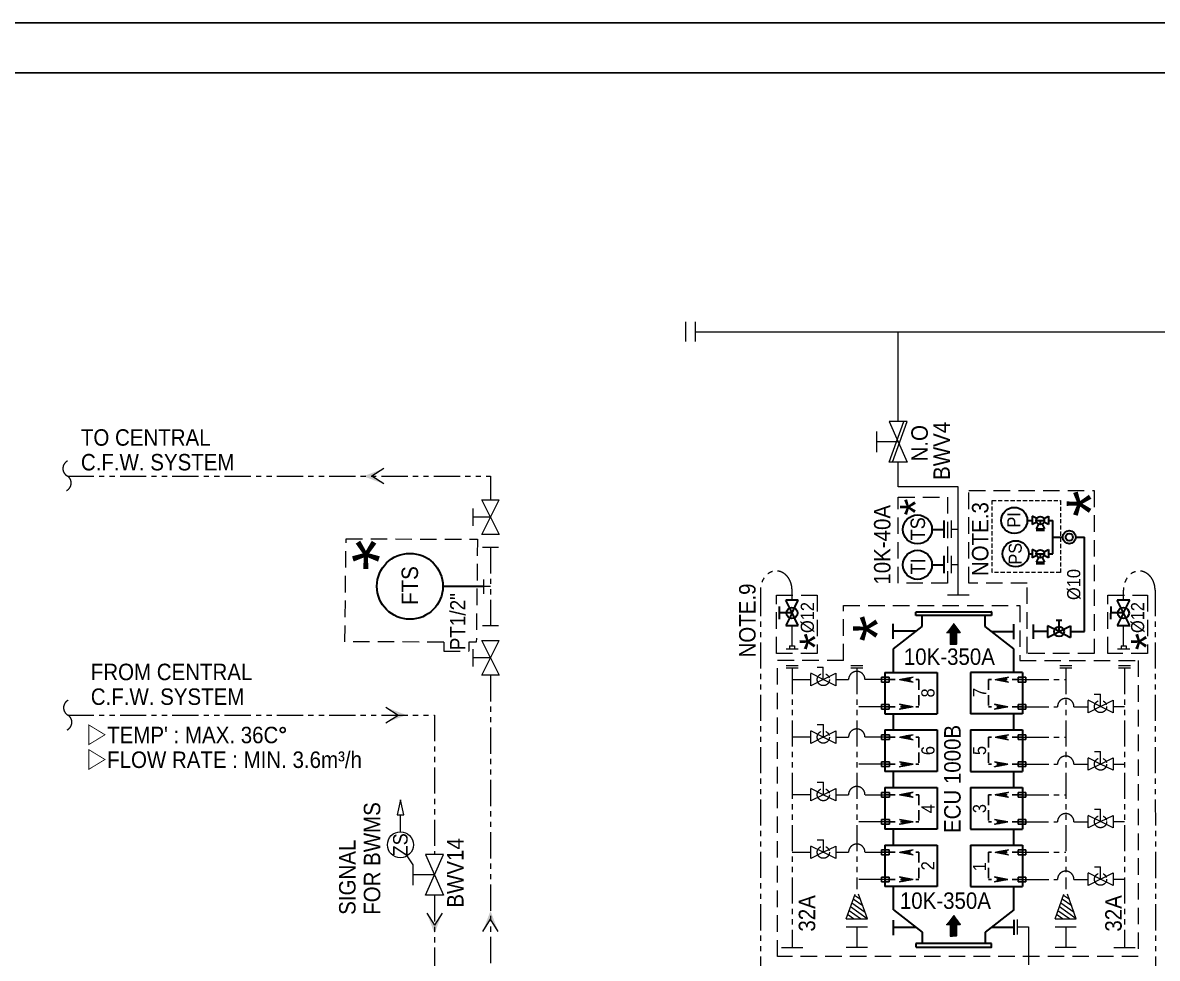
# Model space of a CAD drawing. Extents: x -553847 to 4496999, y 514150 to 878882.
# Drawn here: x 4382612 to 4399829, y 545389 to 559578 of the extents above; entities that cross this region are included whole.
import ezdxf

# ---------------------------------------------------------------- set-up
doc = ezdxf.new("R2010")
doc.units = 0
doc.header["$LTSCALE"] = 25
doc.header["$MEASUREMENT"] = 0
for name, pattern in [('DASHED', [0.75, 0.5, -0.25]), ('HIDDEN', [0.375, 0.25, -0.125]), ('PHANTOM', [63.5, 31.75, -6.35, 6.35, -6.35, 6.35, -6.35])]:
    doc.linetypes.add(name, pattern=pattern)
doc.layers.get('0').update_dxf_attribs({"linetype": 'CONTINUOUS', "lineweight": 9})
doc.layers.add('0.1 Defpoints', color=7, linetype='CONTINUOUS', plot=False)
doc.layers.add('0.2 Dwg sheet', color=7, linetype='CONTINUOUS')
doc.layers.add('0.3 Text', color=7, linetype='CONTINUOUS')
for name, color, linetype, lineweight in [('0.4 Maker scope box', 3, 'HIDDEN', 9), ('1.1 Y_Pipe', 7, 'CONTINUOUS', 13), ('1.5 M_Equip', 4, 'CONTINUOUS', 30), ('1.7 Signal', 6, 'ZIGZAG', 9), ('1.8 PRU Cooling', 253, 'PHANTOM', 9), ('1.9 Arrow', 1, 'CONTINUOUS', 9)]:
    doc.layers.add(name, color=color, linetype=linetype, lineweight=lineweight)
doc.styles.add('ARIAL', font='arial.ttf')
doc.styles.get("Standard").update_dxf_attribs({"font": '', "width": 0.95, "height": 250})
doc.styles.get('Standard').set_extended_font_data('Gulim')
doc.linetypes.add('ZIGZAG', pattern='A,0.0001,-0.2,[131,ltypeshp.shx,S=0.2,R=0,X=-0.2,Y=0],-0.4,[131,ltypeshp.shx,S=0.2,R=180,X=0.2,Y=0],-0.2', length=0.8001)

# ---------------------------------------------------------------- blocks, each defined once
blk = doc.blocks.new('양식 51-Q-02-08')
at = {"layer": '0.1 Defpoints'}
blk.add_lwpolyline([(-2677005, 1033560), (-2613196, 1033560), (-2613196, 988132), (-2677005, 988132)], close=True, dxfattribs=at)
at = {"layer": '0.2 Dwg sheet'}
blk.add_lwpolyline([(-2613953, 989196), (-2676245, 989196), (-2676245, 1032800), (-2613953, 1032800)], close=True, dxfattribs=at)

msp = doc.modelspace()

# ---------------------------------------------------------------- hatches: boundary and pattern name
at = {"layer": '1.9 Arrow'}
h = msp.add_hatch(color=256, dxfattribs=at)
h.paths.add_polyline_path([(4387781.5, 552700), (4387909.1, 552700), (4388092.4, 552582.6)])
h.paths.add_polyline_path([(4387781.5, 552700), (4388092.4, 552817.5), (4387909.1, 552700)])
at = {"layer": '1.9 Arrow', "ltscale": 30}
h = msp.add_hatch(dxfattribs=at)
h.set_pattern_fill('ANSI31', color=256, scale=0.72, angle=-90, style=0)
h.set_pattern_definition([(315, (4726377.08832, 285213.154835), (0.063639610307, 0.063639610307), [])])
h.paths.add_polyline_path([(4396631.3, 550323.4), (4396737.2, 550464.7), (4396843.2, 550323.4), (4396786.7, 550323.4), (4396786.7, 550150.1), (4396687.8, 550150.1), (4396687.8, 550323.4)])
at = {"layer": '1.9 Arrow'}
h = msp.add_hatch(dxfattribs=at)
h.set_pattern_fill('ANSI31', color=1, scale=2.669713, angle=450, style=0)
h.set_pattern_definition([(45, (3800982.5419, -2048850.86833), (0.235971521367, -0.235971521367), [])])
h.paths.add_polyline_path([(4395915.8, 549615.4), (4396122.7, 549653.3), (4396019.2, 549615.4)])
h.paths.add_polyline_path([(4395915.8, 549615.4), (4396019.2, 549615.4), (4396122.7, 549577.6)])
h = msp.add_hatch(dxfattribs=at)
h.set_pattern_fill('ANSI31', color=1, scale=2.669713, angle=270, style=0)
h.set_pattern_definition([(225, (4142861.40602, -1037088.72017), (-0.23597152137, 0.23597152137), [])])
h.paths.add_polyline_path([(4397366, 549615.4), (4397572.9, 549577.6), (4397469.5, 549615.4)])
h.paths.add_polyline_path([(4397366, 549615.4), (4397469.5, 549615.4), (4397572.9, 549653.3)])
h = msp.add_hatch(dxfattribs=at)
h.set_pattern_fill('ANSI31', color=1, scale=2.669713, angle=270, style=0)
h.set_pattern_definition([(225, (4142771.40602, -1043299.0807), (-0.23597152137, 0.23597152137), [])])
h.paths.add_polyline_path([(4396122.7, 549204.5), (4395915.8, 549166.6), (4396019.2, 549204.5)])
h.paths.add_polyline_path([(4396122.7, 549204.5), (4396019.2, 549204.5), (4395915.8, 549242.4)])
h = msp.add_hatch(dxfattribs=at)
h.set_pattern_fill('ANSI31', color=1, scale=2.669713, angle=450, style=0)
h.set_pattern_definition([(45, (3801062.5419, -2043462.40127), (0.235971521367, -0.235971521367), [])])
h.paths.add_polyline_path([(4397562.9, 549204.5), (4397356, 549242.4), (4397459.5, 549204.5)])
h.paths.add_polyline_path([(4397562.9, 549204.5), (4397459.5, 549204.5), (4397356, 549166.6)])
h = msp.add_hatch(color=256, dxfattribs=at)
h.paths.add_polyline_path([(4388434.6, 549078.3), (4388307, 549078.4), (4388123.6, 548960.9)])
h.paths.add_polyline_path([(4388434.6, 549078.3), (4388123.6, 549195.8), (4388307, 549078.4)])
h = msp.add_hatch(dxfattribs=at)
h.set_pattern_fill('ANSI31', color=1, scale=2.669713, angle=450, style=0)
h.set_pattern_definition([(45, (3800982.5419, -2047790.6487), (0.235971521367, -0.235971521367), [])])
h.paths.add_polyline_path([(4395915.8, 548742.5), (4396122.7, 548780.4), (4396019.2, 548742.5)])
h.paths.add_polyline_path([(4395915.8, 548742.5), (4396019.2, 548742.5), (4396122.7, 548704.7)])
h = msp.add_hatch(dxfattribs=at)
h.set_pattern_fill('ANSI31', color=1, scale=2.669713, angle=270, style=0)
h.set_pattern_definition([(225, (4142861.40602, -1037961.63845), (-0.23597152137, 0.23597152137), [])])
h.paths.add_polyline_path([(4397366, 548742.5), (4397572.9, 548704.7), (4397469.5, 548742.5)])
h.paths.add_polyline_path([(4397366, 548742.5), (4397469.5, 548742.5), (4397572.9, 548780.4)])
h = msp.add_hatch(dxfattribs=at)
h.set_pattern_fill('ANSI31', color=1, scale=2.669713, angle=270, style=0)
h.set_pattern_definition([(225, (4142771.40602, -1042238.86104), (-0.23597152137, 0.23597152137), [])])
h.paths.add_polyline_path([(4396122.7, 548331.6), (4395915.8, 548293.7), (4396019.2, 548331.6)])
h.paths.add_polyline_path([(4396122.7, 548331.6), (4396019.2, 548331.6), (4395915.8, 548369.4)])
h = msp.add_hatch(dxfattribs=at)
h.set_pattern_fill('ANSI31', color=1, scale=2.669713, angle=450, style=0)
h.set_pattern_definition([(45, (3801062.5419, -2044335.31956), (0.235971521367, -0.235971521367), [])])
h.paths.add_polyline_path([(4397562.9, 548331.6), (4397356, 548369.4), (4397459.5, 548331.6)])
h.paths.add_polyline_path([(4397562.9, 548331.6), (4397459.5, 548331.6), (4397356, 548293.7)])
h = msp.add_hatch(dxfattribs=at)
h.set_pattern_fill('ANSI31', color=1, scale=2.669713, angle=450, style=0)
h.set_pattern_definition([(45, (3800982.5419, -2046730.42904), (0.235971521367, -0.235971521367), [])])
h.paths.add_polyline_path([(4395915.8, 547869.6), (4396122.7, 547907.5), (4396019.2, 547869.6)])
h.paths.add_polyline_path([(4395915.8, 547869.6), (4396019.2, 547869.6), (4396122.7, 547831.7)])
h = msp.add_hatch(dxfattribs=at)
h.set_pattern_fill('ANSI31', color=1, scale=2.669713, angle=270, style=0)
h.set_pattern_definition([(225, (4142861.40602, -1038834.55674), (-0.23597152137, 0.23597152137), [])])
h.paths.add_polyline_path([(4397366, 547869.6), (4397572.9, 547831.7), (4397469.5, 547869.6)])
h.paths.add_polyline_path([(4397366, 547869.6), (4397469.5, 547869.6), (4397572.9, 547907.5)])
h = msp.add_hatch(dxfattribs=at)
h.set_pattern_fill('ANSI31', color=1, scale=2.669713, angle=270, style=0)
h.set_pattern_definition([(225, (4142771.40602, -1041178.6414), (-0.23597152137, 0.23597152137), [])])
h.paths.add_polyline_path([(4396122.7, 547458.7), (4395915.8, 547420.8), (4396019.2, 547458.7)])
h.paths.add_polyline_path([(4396122.7, 547458.7), (4396019.2, 547458.7), (4395915.8, 547496.5)])
h = msp.add_hatch(dxfattribs=at)
h.set_pattern_fill('ANSI31', color=1, scale=2.669713, angle=450, style=0)
h.set_pattern_definition([(45, (3801062.5419, -2045208.23784), (0.235971521367, -0.235971521367), [])])
h.paths.add_polyline_path([(4397562.9, 547458.7), (4397356, 547496.5), (4397459.5, 547458.7)])
h.paths.add_polyline_path([(4397562.9, 547458.7), (4397459.5, 547458.7), (4397356, 547420.8)])
h = msp.add_hatch(dxfattribs=at)
h.set_pattern_fill('ANSI31', color=1, scale=2.669713, angle=450, style=0)
h.set_pattern_definition([(45, (3800982.5419, -2045670.2094), (0.235971521367, -0.235971521367), [])])
h.paths.add_polyline_path([(4395915.8, 546996.7), (4396122.7, 547034.5), (4396019.2, 546996.7)])
h.paths.add_polyline_path([(4395915.8, 546996.7), (4396019.2, 546996.7), (4396122.7, 546958.8)])
h = msp.add_hatch(dxfattribs=at)
h.set_pattern_fill('ANSI31', color=1, scale=2.669713, angle=270, style=0)
h.set_pattern_definition([(225, (4142861.40602, -1039707.47502), (-0.23597152137, 0.23597152137), [])])
h.paths.add_polyline_path([(4397366, 546996.7), (4397572.9, 546958.8), (4397469.5, 546996.7)])
h.paths.add_polyline_path([(4397366, 546996.7), (4397469.5, 546996.7), (4397572.9, 547034.5)])
h = msp.add_hatch(dxfattribs=at)
h.set_pattern_fill('ANSI31', color=1, scale=2.669713, angle=270, style=0)
h.set_pattern_definition([(225, (4142771.40602, -1040118.42176), (-0.23597152137, 0.23597152137), [])])
h.paths.add_polyline_path([(4396122.7, 546585.7), (4395915.8, 546547.9), (4396019.2, 546585.7)])
h.paths.add_polyline_path([(4396122.7, 546585.7), (4396019.2, 546585.7), (4395915.8, 546623.6)])
h = msp.add_hatch(dxfattribs=at)
h.set_pattern_fill('ANSI31', color=1, scale=2.669713, angle=450, style=0)
h.set_pattern_definition([(45, (3801062.5419, -2046081.15613), (0.235971521367, -0.235971521367), [])])
h.paths.add_polyline_path([(4397562.9, 546585.7), (4397356, 546623.6), (4397459.5, 546585.7)])
h.paths.add_polyline_path([(4397562.9, 546585.7), (4397459.5, 546585.7), (4397356, 546547.9)])
h = msp.add_hatch(color=256, dxfattribs=at)
h.paths.add_polyline_path([(4388860.9, 545764), (4388860.9, 545891.6), (4388978.3, 546074.9)])
h.paths.add_polyline_path([(4388860.9, 545764), (4388743.5, 546074.9), (4388860.9, 545891.6)])
h = msp.add_hatch(color=256, dxfattribs=at)
h.paths.add_polyline_path([(4389710.2, 546108.9), (4389710.2, 545981.3), (4389827.7, 545797.9)])
h.paths.add_polyline_path([(4389710.2, 546108.9), (4389592.8, 545797.9), (4389710.2, 545981.3)])
at = {"layer": '1.9 Arrow', "ltscale": 30}
h = msp.add_hatch(dxfattribs=at)
h.set_pattern_fill('ANSI31', color=256, scale=0.72, angle=-90, style=0)
h.set_pattern_definition([(315, (4726377.08832, 280788.07023), (0.063639610307, 0.063639610307), [])])
h.paths.add_polyline_path([(4396631.3, 545898.3), (4396737.2, 546039.6), (4396843.2, 545898.3), (4396786.7, 545898.3), (4396786.7, 545725), (4396687.8, 545725), (4396687.8, 545898.3)])

# ---------------------------------------------------------------- linework, layer by layer
at = {"layer": '0.1 Defpoints', "color": 4, "linetype": 'ByBlock'}
msp.add_lwpolyline([(4364381.2, 514150.1), (4428190.1, 514150.1), (4428190.1, 559578), (4364381.2, 559578)], close=True, dxfattribs=at)
at = {"layer": '0.4 Maker scope box', "linetype": 'DASHED', "lineweight": 15, "ltscale": 20}
for p, q in [((4395066.7, 549905.7), (4395066.7, 550737.4)), ((4389000.7, 550184.2, 0), (4389000.7, 550045.7, 0)), ((4389382.7, 550182.9, 0), (4389382.7, 550045.7, 0)), ((4389000.7, 550045.7, 0), (4389382.7, 550045.7, 0)), ((4395066.7, 549905.7), (4394066.1, 549905.7))]:
    msp.add_line(p, q, dxfattribs=at)
at = {"layer": '0.4 Maker scope box', "linetype": 'DASHED', "lineweight": 15, "ltscale": 20, "elevation": 0}
for points in [[(4395896.9, 551076.1), (4395896.9, 552384.7), (4396646, 552384.7), (4396646, 551076.1)], [(4397855.3, 550012.4), (4397855.3, 551077.4), (4396970.3, 551077.4), (4396970.3, 552482.4), (4398870.3, 552482.4), (4398870.3, 550012.4)]]:
    msp.add_lwpolyline(points, close=True, dxfattribs=at)
for points in [[(4389000.7, 550184.2), (4387500.5, 550188.7), (4387518.3, 551750.7), (4389512.7, 551744.8), (4389495, 550182.7), (4389382.7, 550182.9)], [(4395066.7, 550737.4), (4397740.3, 550737.4), (4397740.3, 549905.7)], [(4397740.3, 549905.7), (4399540.5, 549905.7), (4399540.5, 545415.7), (4394066.1, 545415.7), (4394066.1, 549905.7)]]:
    msp.add_lwpolyline(points, dxfattribs=at)
at = {"layer": '0.4 Maker scope box', "linetype": 'DASHED', "lineweight": 15, "ltscale": 20}
for points in [[(4394049.3, 550896.9), (4394669.3, 550896.9), (4394669.3, 550011.9), (4394049.3, 550011.9)], [(4399079.1, 550896.9), (4399680.5, 550896.9), (4399680.5, 550011.9), (4399079.1, 550011.9)]]:
    msp.add_lwpolyline(points, close=True, dxfattribs=at)
at = {"layer": '1.1 Y_Pipe', "linetype": 'Continuous', "ltscale": 30}
for p, q in [((4392666.9, 555041.4), (4392666.9, 554741.4)), ((4392816.9, 555041.4), (4392816.9, 554741.4)), ((4392816.9, 554891.4), (4403272.9, 554891.4)), ((4395896.9, 553530.8), (4395896.9, 554891.4)), ((4395896.9, 552540.1), (4395896.9, 552911.4)), ((4396808.5, 552540.1), (4395896.9, 552540.1))]:
    msp.add_line(p, q, dxfattribs=at)
at = {"layer": '1.1 Y_Pipe'}
for p, q in [((4395570.7, 553066.3), (4395570.7, 553376)), ((4396034.4, 553530.8), (4395759.4, 553530.8)), ((4395759.4, 553530.8), (4396034.4, 552911.4)), ((4395759.4, 552911.4), (4395981.3, 553530.8)), ((4395808.9, 552911.4), (4396034.4, 553530.8)), ((4395896.9, 553221.1), (4395570.7, 553221.1)), ((4396034.4, 552911.4), (4395759.4, 552911.4)), ((4396808.5, 550901.9), (4396808.5, 552540.1)), ((4396699.1, 552027.9), (4396699.1, 551766.7)), ((4396699.1, 551897.3), (4396808.5, 551897.3)), ((4396699.1, 551490.9), (4396699.1, 551229.6)), ((4396699.1, 551360.2), (4396808.5, 551360.2)), ((4396644.9, 550901.9), (4396972.2, 550901.9)), ((4388998.4, 546963.7, 0), (4388723.4, 546963.7, 0)), ((4388723.4, 546963.7, 0), (4388998.4, 546344.3, 0)), ((4388723.4, 546344.3, 0), (4388998.4, 546963.7, 0)), ((4388534.7, 546499.2, 0), (4388534.7, 546808.9, 0)), ((4388860.9, 546654, 0), (4388534.7, 546654, 0)), ((4388998.4, 546344.3, 0), (4388723.4, 546344.3, 0)), ((4397706.7, 545749.4), (4397706.7, 545979.4)), ((4397706.7, 545864.4), (4397875.5, 545864.4)), ((4397875.5, 545864.4), (4397875.5, 545291.2))]:
    msp.add_line(p, q, dxfattribs=at)
at = {"layer": '1.1 Y_Pipe', "color": 0}
msp.add_line((4388534.7, 546808.9, 0), (4388444.1, 546942.1, 0), dxfattribs=at)
at = {"layer": '1.1 Y_Pipe', "linetype": 'DASHED', "ltscale": 5, "elevation": 0}
msp.add_lwpolyline([(4397320.8, 551240.5), (4397320.8, 552329.5), (4398357.8, 552329.5), (4398357.8, 551240.5)], close=True, dxfattribs=at)
at = {"layer": '1.1 Y_Pipe', "color": 0}
msp.add_circle((4388343.2, 547111, 0), 196.8, dxfattribs=at)
at = {"layer": '1.5 M_Equip'}
for p, q in [((4396591.5, 552027.9), (4396591.5, 551766.7)), ((4397856.3, 552029.3), (4397927.6, 552029.3)), ((4397998.2, 552056.7), (4397927.6, 552092)), ((4397927.6, 552092), (4397927.6, 551966.6)), ((4397998.2, 552001.9), (4397927.6, 551966.6)), ((4397991.8, 552029.3), (4398114.3, 552029.3)), ((4398053, 552029.3), (4398053, 551968.1)), ((4398107.8, 552056.7), (4398178.4, 552092)), ((4398178.4, 551966.6), (4398107.8, 552001.9)), ((4398178.4, 552092), (4398178.4, 551966.6)), ((4398178.4, 552029.3), (4398244.4, 552029.3)), ((4398244.4, 551524.4), (4398244.4, 552029.3)), ((4396409.8, 551893.4), (4396591.5, 551893.4)), ((4398025.6, 551974.5), (4397990.3, 551903.9)), ((4397990.3, 551903.9), (4398115.7, 551903.9)), ((4398115.7, 551877.5), (4397990.3, 551877.5)), ((4398080.4, 551974.5), (4398115.7, 551903.9)), ((4398244.4, 551776), (4398394.4, 551776)), ((4398592.4, 551776), (4398725.3, 551776)), ((4398725.3, 550343.7), (4398725.3, 551776)), ((4396591.5, 551490.9), (4396591.5, 551229.6)), ((4397878.6, 551524.4), (4397927.6, 551524.4)), ((4397998.2, 551551.8), (4397927.6, 551587.1)), ((4397927.6, 551587.1), (4397927.6, 551461.7)), ((4397998.2, 551497), (4397927.6, 551461.7)), ((4398025.6, 551469.6), (4397990.3, 551399)), ((4397991.8, 551524.4), (4398114.3, 551524.4)), ((4398053, 551524.4), (4398053, 551463.2)), ((4398080.4, 551469.6), (4398115.7, 551399)), ((4398107.8, 551551.8), (4398178.4, 551587.1)), ((4398178.4, 551461.7), (4398107.8, 551497)), ((4398178.4, 551587.1), (4398178.4, 551461.7)), ((4398178.4, 551524.4), (4398244.4, 551524.4)), ((4396409.8, 551356.4), (4396591.5, 551356.4)), ((4397990.3, 551399), (4398115.7, 551399)), ((4398115.7, 551372.6), (4397990.3, 551372.6)), ((4394286.1, 550627.3), (4394190.7, 550818.1)), ((4394381.5, 550818.1), (4394190.7, 550818.1)), ((4394286.1, 550627.3), (4394381.5, 550818.1)), ((4399315.8, 550627.3), (4399220.5, 550818.1)), ((4399411.2, 550818.1), (4399220.5, 550818.1)), ((4399315.9, 550627.3), (4399411.2, 550818.1)), ((4394095.9, 550533), (4394097, 550723.8)), ((4394287.2, 550627.3), (4394096.4, 550628.4)), ((4394286.1, 550627.3), (4394190.7, 550436.6)), ((4394285.3, 550628.9), (4394285.3, 550625.7)), ((4394286.1, 550627.3), (4394286.1, 550627.3)), ((4394381.5, 550436.6), (4394286.1, 550627.3)), ((4394286.6, 550626.2), (4394286.6, 550628.4)), ((4396166.4, 550587.7), (4396166.4, 550639.9)), ((4396171.6, 550645.1), (4397307.1, 550645.1)), ((4397312.3, 550639.9), (4397312.3, 550587.7)), ((4399125.6, 550533), (4399126.7, 550723.8)), ((4399316.9, 550627.3), (4399126.2, 550628.4)), ((4399315.8, 550627.3), (4399220.5, 550436.6)), ((4399315, 550628.9), (4399315, 550625.7)), ((4399315.8, 550627.3), (4399315.8, 550627.3)), ((4399411.2, 550436.6), (4399315.8, 550627.3)), ((4399316.4, 550626.2), (4399316.4, 550628.4)), ((4394190.7, 550436.6), (4394381.5, 550436.6)), ((4395821.8, 550233.8), (4395821.8, 550463.8)), ((4397312.3, 550587.7), (4396166.4, 550587.7)), ((4396259.8, 550419.6), (4396259.8, 550587.7)), ((4397218.9, 550419.6), (4397218.9, 550587.7)), ((4397651.8, 550228.7), (4397651.8, 550458.7)), ((4397950.3, 550233.4), (4397950.3, 550452.4)), ((4398295.1, 550517.9), (4398382.2, 550517.9)), ((4398338.6, 550343.8), (4398338.6, 550517.9)), ((4399220.5, 550436.6), (4399411.2, 550436.6)), ((4396168.7, 550348.8), (4395821.8, 550348.8)), ((4395824.7, 550081.5), (4396259.8, 550419.6)), ((4397654, 550081.5), (4397218.9, 550419.6)), ((4397316.5, 550343.7), (4397651.8, 550343.7)), ((4398164.4, 550343.7), (4397950.3, 550343.7)), ((4398164.4, 550430.8), (4398164.4, 550256.6)), ((4398338.6, 550343.7), (4398164.4, 550430.8)), ((4398164.4, 550256.6), (4398338.6, 550343.7)), ((4398338.6, 550343.7), (4398512.8, 550430.8)), ((4398338.6, 550343.7), (4398338.6, 550343.7)), ((4398338.6, 550343.7), (4398512.8, 550256.6)), ((4398338.6, 550343.7), (4398338.6, 550343.7)), ((4398512.8, 550430.8), (4398512.8, 550256.6)), ((4398512.8, 550343.7), (4398725.3, 550343.7)), ((4395824.7, 549725.5), (4395824.7, 550081.5)), ((4397654, 549725.5), (4397654, 550081.5)), ((4395695.1, 549725.5), (4395695.1, 549094.4)), ((4395695.1, 549725.5), (4396486.9, 549725.5)), ((4396486.9, 549725.5), (4396486.9, 549094.4)), ((4397783.5, 549725.5), (4396991.8, 549725.5)), ((4396991.8, 549725.5), (4396991.8, 549094.4)), ((4397783.5, 549725.5), (4397783.5, 549094.4)), ((4395695.1, 549094.4), (4396486.9, 549094.4)), ((4395824.7, 548852.6), (4395824.7, 549094.4)), ((4397783.5, 549094.4), (4396991.8, 549094.4)), ((4397654, 548852.6), (4397654, 549094.4)), ((4395695.1, 548852.6), (4395695.1, 548221.5)), ((4395695.1, 548852.6), (4396486.9, 548852.6)), ((4396486.9, 548852.6), (4396486.9, 548221.5)), ((4396991.8, 548852.6), (4396991.8, 548221.5)), ((4396991.8, 548852.6), (4397783.5, 548852.6)), ((4397783.5, 548852.6), (4397783.5, 548221.5)), ((4396486.9, 548221.5), (4395695.1, 548221.5)), ((4395824.7, 547979.7), (4395824.7, 548221.5)), ((4396991.8, 548221.5), (4397783.5, 548221.5)), ((4397654, 547979.7), (4397654, 548221.5)), ((4395695.1, 547979.7), (4395695.1, 547348.6)), ((4395695.1, 547979.7), (4396486.9, 547979.7)), ((4396486.9, 547979.7), (4396486.9, 547348.6)), ((4396991.8, 547979.7), (4396991.8, 547348.6)), ((4396991.8, 547979.7), (4397783.5, 547979.7)), ((4397783.5, 547979.7), (4397783.5, 547348.6)), ((4396486.9, 547348.6), (4395695.1, 547348.6)), ((4395824.7, 547106.8), (4395824.7, 547348.6)), ((4396991.8, 547348.6), (4397783.5, 547348.6)), ((4397654, 547106.8), (4397654, 547348.6)), ((4395695.1, 547106.8), (4395695.1, 546475.7)), ((4395695.1, 547106.8), (4396486.9, 547106.8)), ((4396486.9, 547106.8), (4396486.9, 546475.7)), ((4396991.8, 547106.8), (4396991.8, 546475.7)), ((4396991.8, 547106.8), (4397783.5, 547106.8)), ((4397783.5, 547106.8), (4397783.5, 546475.7)), ((4396486.9, 546475.7), (4395695.1, 546475.7)), ((4395824.7, 546124.2), (4395824.7, 546475.7)), ((4396991.8, 546475.7), (4397783.5, 546475.7)), ((4397654, 546124.2), (4397654, 546475.7)), ((4395821.8, 545969.6), (4395821.8, 545739.6)), ((4395824.7, 546121.9), (4396259.8, 545783.8)), ((4397654, 546121.9), (4397218.9, 545783.8)), ((4397651.8, 545974.7), (4397651.8, 545744.7)), ((4396168.7, 545854.6), (4395821.8, 545854.6)), ((4397316.5, 545859.7), (4397651.8, 545859.7)), ((4397312.3, 545615.8), (4396166.4, 545615.8)), ((4396166.4, 545615.8), (4396166.4, 545563.6)), ((4396259.8, 545783.8), (4396259.8, 545615.8)), ((4397218.9, 545783.8), (4397218.9, 545615.8)), ((4397312.3, 545563.6), (4397312.3, 545615.8)), ((4396171.6, 545558.4), (4397307.1, 545558.4))]:
    msp.add_line(p, q, dxfattribs=at)
at = {"layer": '1.5 M_Equip', "color": 4}
msp.add_line((4389601.6, 551025.6, 0), (4388987.7, 551025.6, 0), dxfattribs=at)
at = {"layer": '1.5 M_Equip', "color": 1, "linetype": 'HIDDEN', "lineweight": 25, "ltscale": 25}
for p, q in [((4395695.1, 549615.4), (4396209.2, 549615.4)), ((4396209.2, 549615.4), (4396209.2, 549204.5)), ((4397269.5, 549615.4), (4397269.5, 549204.5)), ((4397783.5, 549615.4), (4397269.5, 549615.4)), ((4395695.1, 549204.5), (4396209.2, 549204.5)), ((4397783.5, 549204.5), (4397269.5, 549204.5)), ((4395695.1, 548742.5), (4396209.2, 548742.5)), ((4396209.2, 548742.5), (4396209.2, 548331.6)), ((4397269.5, 548742.5), (4397269.5, 548331.6)), ((4397783.5, 548742.5), (4397269.5, 548742.5)), ((4395695.1, 548331.6), (4396209.2, 548331.6)), ((4397783.5, 548331.6), (4397269.5, 548331.6)), ((4395695.1, 547869.6), (4396209.2, 547869.6)), ((4396209.2, 547869.6), (4396209.2, 547458.7)), ((4397269.5, 547869.6), (4397269.5, 547458.7)), ((4397783.5, 547869.6), (4397269.5, 547869.6)), ((4395695.1, 547458.7), (4396209.2, 547458.7)), ((4397783.5, 547458.7), (4397269.5, 547458.7)), ((4395645, 546996.6), (4395695.1, 546996.6)), ((4395695.1, 546996.7), (4396209.2, 546996.7)), ((4396209.2, 546996.7), (4396209.2, 546585.7)), ((4397269.5, 546996.7), (4397269.5, 546585.7)), ((4397783.5, 546996.7), (4397269.5, 546996.7)), ((4395695.1, 546585.7), (4396209.2, 546585.7)), ((4397783.5, 546585.7), (4397269.5, 546585.7))]:
    msp.add_line(p, q, dxfattribs=at)
at = {"layer": '1.5 M_Equip', "color": 1, "linetype": 'HIDDEN', "lineweight": 25, "ltscale": 25, "elevation": 0}
for points in [[(4395645, 549651.6), (4395645, 549579.3), (4395762.2, 549579.3), (4395762.2, 549651.6)], [(4397833.7, 549651.6), (4397833.7, 549579.3), (4397716.5, 549579.3), (4397716.5, 549651.6)], [(4395645, 549240.6), (4395645, 549168.4), (4395762.2, 549168.4), (4395762.2, 549240.6)], [(4397833.7, 549240.6), (4397833.7, 549168.4), (4397716.5, 549168.4), (4397716.5, 549240.6)], [(4395645.3, 548778.6), (4395645.3, 548706.4), (4395762.5, 548706.4), (4395762.5, 548778.6)], [(4397833.3, 548778.6), (4397833.3, 548706.4), (4397716.1, 548706.4), (4397716.1, 548778.6)], [(4395645.3, 548367.7), (4395645.3, 548295.4), (4395762.5, 548295.4), (4395762.5, 548367.7)], [(4397833.3, 548367.7), (4397833.3, 548295.4), (4397716.1, 548295.4), (4397716.1, 548367.7)], [(4395645.3, 547905.7), (4395645.3, 547833.5), (4395762.5, 547833.5), (4395762.5, 547905.7)], [(4397833.3, 547905.7), (4397833.3, 547833.5), (4397716.1, 547833.5), (4397716.1, 547905.7)], [(4395645.3, 547494.8), (4395645.3, 547422.5), (4395762.5, 547422.5), (4395762.5, 547494.8)], [(4397833.3, 547494.8), (4397833.3, 547422.5), (4397716.1, 547422.5), (4397716.1, 547494.8)], [(4395645, 547032.8), (4395645, 546960.6), (4395762.2, 546960.6), (4395762.2, 547032.8)], [(4397833.7, 547032.8), (4397833.7, 546960.6), (4397716.5, 546960.6), (4397716.5, 547032.8)], [(4395645, 546621.9), (4395645, 546549.6), (4395762.2, 546549.6), (4395762.2, 546621.9)], [(4397833.7, 546621.9), (4397833.7, 546549.6), (4397716.5, 546549.6), (4397716.5, 546621.9)]]:
    msp.add_lwpolyline(points, close=True, dxfattribs=at)
at = {"layer": '1.5 M_Equip'}
for centre, radius in [((4397658, 552029.3), 198.3), ((4396189.5, 551893.4), 220.3), ((4398053, 552029.3), 61.3), ((4398493.4, 551776), 99), ((4398493.4, 551776), 55), ((4397680.4, 551524.4), 198.3), ((4396189.5, 551356.4), 220.3), ((4398053, 551524.4), 61.3), ((4394285.3, 550625.7), 84.7), ((4399315, 550625.7), 84.7), ((4398338.3, 550343.9), 75.1)]:
    msp.add_circle(centre, radius, dxfattribs=at)
at = {"layer": '1.5 M_Equip', "color": 4}
msp.add_circle((4388487.8, 551030.6, 0), 499.9, dxfattribs=at)
at = {"layer": '1.5 M_Equip'}
for centre, start, end in [((4396171.6, 550639.9), 90, 180), ((4397307.1, 550639.9), 0, 90), ((4396171.6, 545563.6), 180, 270), ((4397307.1, 545563.6), 270, 0)]:
    msp.add_arc(centre, 5.22, start, end, dxfattribs=at)
at = {"layer": '1.7 Signal', "linetype": 'ZIGZAG', "ltscale": 10}
msp.add_line((4388343.2, 547307.9, 0), (4388343.2, 547564.1, 0), dxfattribs=at)
at = {"layer": '1.8 PRU Cooling', "linetype": 'PHANTOM', "ltscale": 0.5}
for p, q in [((4383294.7, 552700, 0), (4389710.2, 552700, 0)), ((4389710.2, 552700, 0), (4389710.2, 552339.6, 0)), ((4389579.1, 552339.6, 0), (4389841.4, 552339.6, 0)), ((4389710.2, 552077.4, 0), (4389579.1, 552339.6, 0)), ((4389710.2, 552077.4, 0), (4389841.4, 552339.6, 0)), ((4389448, 551946.2, 0), (4389448, 552208.5, 0)), ((4389710.2, 552077.4, 0), (4389448, 552077.4, 0)), ((4389579.1, 551815.1, 0), (4389710.2, 552077.4, 0)), ((4389710.2, 552077.4, 0), (4389841.4, 551815.1, 0)), ((4389841.4, 551815.1, 0), (4389579.1, 551815.1, 0)), ((4389832.9, 551621.3, 0), (4389587.6, 551621.3, 0)), ((4389710.2, 551621.3, 0), (4389710.2, 550429.8, 0)), ((4389601.6, 551134.6, 0), (4389601.6, 550916.5, 0)), ((4389601.6, 551134.6, 0), (4389601.6, 550916.5, 0)), ((4389710.2, 551025.6, 0), (4389601.6, 551025.6, 0)), ((4393806.9, 550972.5), (4393808.3, 545099.3)), ((4394286.1, 550818.1), (4394286.1, 550971.9)), ((4399315.8, 550818.1), (4399315.8, 550971.9)), ((4399795, 550972.4), (4399801.9, 545099.8)), ((4394286.8, 550128.1), (4394286.8, 550436.6)), ((4399316.6, 550128.1), (4399316.6, 550436.6)), ((4389832.9, 550429.8, 0), (4389587.6, 550429.8, 0)), ((4389579.1, 550206.8), (4389841.4, 550206.8)), ((4389710.2, 549944.6), (4389579.1, 550206.8)), ((4389710.2, 549944.6), (4389841.4, 550206.8)), ((4394248.9, 550128.1), (4394324.7, 550128.1)), ((4394248.9, 550128.1), (4394248.9, 550076.9)), ((4394324.7, 550128.1), (4394324.7, 550076.9)), ((4399278.7, 550128.1), (4399354.4, 550128.1)), ((4399278.7, 550128.1), (4399278.7, 550076.9)), ((4399354.4, 550128.1), (4399354.4, 550076.9)), ((4389448, 549813.5), (4389448, 550075.7)), ((4389710.2, 549944.6), (4389448, 549944.6)), ((4389579.1, 549682.3), (4389710.2, 549944.6)), ((4389710.2, 549944.6), (4389841.4, 549682.3)), ((4394380.8, 550076.9), (4394197.1, 550076.9)), ((4399410.5, 550076.9), (4399226.8, 550076.9)), ((4394380.8, 549824.5), (4394197.1, 549824.5)), ((4394380.8, 549790.1), (4394197.1, 549790.1)), ((4394288.9, 549790.1), (4394288.9, 545551.5)), ((4394666, 549805.5), (4394760.6, 549805.5)), ((4394760.6, 549616.2), (4394760.6, 549805.5)), ((4395360.2, 549824.5), (4395176.5, 549824.5)), ((4395360.2, 549790.1), (4395176.5, 549790.1)), ((4395268.4, 549790.1), (4395268.4, 546435.7)), ((4398530.9, 549824.5), (4398347.2, 549824.5)), ((4398530.9, 549790.1), (4398347.2, 549790.1)), ((4398439.1, 549790.1), (4398439.1, 546435.7)), ((4399421.2, 549824.5), (4399237.5, 549824.5)), ((4399421.2, 549790.1), (4399237.5, 549790.1)), ((4399329.4, 549790.1), (4399329.4, 545551.5)), ((4389841.4, 549682.3), (4389579.1, 549682.3)), ((4389710.2, 549682.3, 0), (4389710.2, 543976.4, 0)), ((4394571.3, 549613.4), (4394288.9, 549613.4)), ((4394760.6, 549616.2), (4394571.3, 549710.8)), ((4394571.3, 549521.6), (4394571.3, 549705.3)), ((4394760.6, 549616.2), (4394571.3, 549521.6)), ((4394760.6, 549616.2), (4394949.9, 549710.8)), ((4394949.9, 549521.6), (4394760.6, 549616.2)), ((4394949.9, 549710.8), (4394949.9, 549521.6)), ((4394949.9, 549615.4), (4395143.5, 549615.4)), ((4395695.1, 549615.4), (4395393.2, 549615.4)), ((4397783.5, 549615.4), (4398439.1, 549614.8)), ((4398967.5, 549207.3), (4398778.3, 549301.9)), ((4398778.3, 549112.6), (4398778.3, 549296.3)), ((4398872.9, 549396.6), (4398967.5, 549396.6)), ((4398967.5, 549207.3), (4398967.5, 549396.6)), ((4398967.5, 549207.3), (4399156.8, 549301.9)), ((4399156.8, 549301.9), (4399156.8, 549112.6)), ((4383294.7, 549078.4, 0), (4388860.9, 549078.4, 0)), ((4388860.9, 549078.4, 0), (4388860.9, 546963.7, 0)), ((4395695.1, 549204.5), (4395268.4, 549204.5)), ((4397783.5, 549204.5), (4398314.2, 549204.5)), ((4398563.9, 549204.5), (4398778.3, 549204.5)), ((4398967.5, 549207.3), (4398778.3, 549112.6)), ((4398778.3, 549204.5), (4398778.3, 549204.5)), ((4399156.8, 549112.6), (4398967.5, 549207.3)), ((4399156.8, 549207.3), (4399329.4, 549207.3)), ((4394667.2, 548933.2), (4394761.8, 548933.2)), ((4394761.8, 548743.9), (4394761.8, 548933.2)), ((4394571.3, 548740.5), (4394288.9, 548740.5)), ((4394760.6, 548743.3), (4394571.3, 548837.9)), ((4394571.3, 548648.6), (4394571.3, 548832.3)), ((4394760.6, 548743.3), (4394571.3, 548648.6)), ((4394760.6, 548743.3), (4394949.9, 548837.9)), ((4394949.9, 548648.6), (4394760.6, 548743.3)), ((4394949.9, 548837.9), (4394949.9, 548648.6)), ((4394949.9, 548742.5), (4395143.5, 548742.5)), ((4395695.1, 548742.5), (4395393.2, 548742.5)), ((4397783.5, 548742.5), (4398439.1, 548742.5)), ((4398967.5, 548334.4), (4398778.3, 548429)), ((4398778.3, 548239.7), (4398778.3, 548423.4)), ((4398874.1, 548524.3), (4398968.8, 548524.3)), ((4398967.5, 548334.4), (4399156.8, 548429)), ((4398968.8, 548335), (4398968.8, 548524.3)), ((4399156.8, 548429), (4399156.8, 548239.7)), ((4395695.1, 548331.6), (4395268.4, 548331.6)), ((4397783.5, 548331.6), (4398314.2, 548331.6)), ((4398563.9, 548331.6), (4398778.3, 548331.6)), ((4398967.5, 548334.3), (4398778.3, 548239.7)), ((4398778.3, 548331.6), (4398778.3, 548331.6)), ((4399156.8, 548239.7), (4398967.5, 548334.4)), ((4399156.8, 548334.4), (4399329.4, 548334.4)), ((4394667.2, 548059), (4394761.8, 548059)), ((4394761.8, 547869.8), (4394761.8, 548059)), ((4394571.3, 547867.6), (4394288.9, 547867.6)), ((4394760.6, 547870.4), (4394571.3, 547965)), ((4394571.3, 547775.7), (4394571.3, 547959.4)), ((4394760.6, 547870.4), (4394571.3, 547775.7)), ((4394760.6, 547870.4), (4394949.9, 547965)), ((4394949.9, 547775.7), (4394760.6, 547870.4)), ((4394949.9, 547965), (4394949.9, 547775.7)), ((4394949.9, 547869.6), (4395143.5, 547869.6)), ((4395393.2, 547869.6), (4395695.1, 547869.6)), ((4397783.5, 547869.6), (4398439.1, 547869.6)), ((4398967.5, 547461.4), (4398778.3, 547556.1)), ((4398778.3, 547366.8), (4398778.3, 547550.5)), ((4398874.1, 547650.1), (4398968.8, 547650.1)), ((4398967.5, 547461.4), (4399156.8, 547556.1)), ((4398968.8, 547460.8), (4398968.8, 547650.1)), ((4399156.8, 547556.1), (4399156.8, 547366.8)), ((4395695.1, 547458.7), (4395268.4, 547458.7)), ((4397783.2, 547458.7), (4398314.2, 547458.7)), ((4398563.9, 547458.7), (4398778.3, 547458.7)), ((4398967.5, 547461.4), (4398778.3, 547366.8)), ((4398778.3, 547458.7), (4398778.3, 547458.7)), ((4399156.8, 547366.8), (4398967.5, 547461.4)), ((4399156.8, 547461.4), (4399329.4, 547461.4)), ((4394667.2, 547186.9), (4394761.8, 547186.9)), ((4394761.8, 546997.6), (4394761.8, 547186.9)), ((4394571.3, 546994.7), (4394288.9, 546994.7)), ((4394760.6, 546997.5), (4394571.3, 547092.1)), ((4394571.3, 546902.8), (4394571.3, 547086.5)), ((4394760.6, 546997.4), (4394571.3, 546902.8)), ((4394760.6, 546997.4), (4394949.9, 547092.1)), ((4394949.9, 546902.8), (4394760.6, 546997.4)), ((4394949.9, 547092.1), (4394949.9, 546902.8)), ((4394949.9, 546996.6), (4395143.5, 546996.6)), ((4395393.2, 546996.6), (4395645, 546996.6)), ((4397783.5, 546996.7), (4398439.1, 546996.7)), ((4398967.5, 546588.5), (4398778.3, 546683.2)), ((4398778.3, 546493.9), (4398778.3, 546677.6)), ((4398874.1, 546778), (4398968.8, 546778)), ((4398967.5, 546588.5), (4399156.8, 546683.2)), ((4398968.8, 546588.7), (4398968.8, 546778)), ((4399156.8, 546683.2), (4399156.8, 546493.9)), ((4395695.1, 546585.7), (4395268.4, 546585.7)), ((4397783.5, 546585.7), (4398314.2, 546585.7)), ((4398563.9, 546585.7), (4398778.3, 546585.7)), ((4398967.5, 546588.5), (4398778.3, 546493.9)), ((4399156.8, 546493.9), (4398967.5, 546588.5)), ((4399156.8, 546588.5), (4399329.4, 546588.5)), ((4388860.9, 546344.3, 0), (4388860.9, 543626.4, 0)), ((4395107.4, 545989.5), (4395268.4, 546435.7)), ((4395324.6, 546279.8), (4395234.8, 546342.6)), ((4395429.3, 545989.5), (4395268.4, 546435.7)), ((4398278.1, 545989.5), (4398439.1, 546435.7)), ((4398495.3, 546279.8), (4398405.5, 546342.6)), ((4398600, 545989.5), (4398439.1, 546435.7)), ((4395427.4, 545989.5), (4395171.9, 546168.2)), ((4395394.9, 546085), (4395192.8, 546226.3)), ((4395359.7, 546182.4), (4395213.8, 546284.5)), ((4398598, 545989.5), (4398342.5, 546168.2)), ((4398565.6, 546085), (4398363.5, 546226.3)), ((4398530.4, 546182.4), (4398384.5, 546284.5)), ((4395107.4, 545989.5), (4395429.3, 545989.5)), ((4395219.1, 545989.5), (4395129.9, 546051.9)), ((4395323.2, 545989.5), (4395150.9, 546110)), ((4398278.1, 545989.5), (4398600, 545989.5)), ((4398389.8, 545989.5), (4398300.6, 546051.9)), ((4398493.9, 545989.5), (4398321.6, 546110)), ((4395107.4, 545865.3), (4395429.3, 545865.3)), ((4395268.4, 545865.3), (4395268.4, 545558.7)), ((4398278.1, 545865.3), (4398600, 545865.3)), ((4398439.1, 545865.3), (4398439.1, 545558.7)), ((4394128, 545551.5), (4394449.9, 545551.5)), ((4395107.4, 545558.7), (4395429.3, 545558.7)), ((4398278.1, 545558.7), (4398600, 545558.7)), ((4399168.4, 545551.5), (4399490.3, 545551.5))]:
    msp.add_line(p, q, dxfattribs=at)
for centre in [(4394760.6, 549616.2), (4398967.5, 549207.3), (4394760.6, 548743.3), (4398967.5, 548334.4), (4394760.6, 547870.4), (4398967.5, 547461.4), (4394760.6, 546997.4), (4398967.5, 546588.5)]:
    msp.add_circle(centre, 92.3, dxfattribs=at)
for centre, radius, start, end in [((4383348.6, 552816.8, 0), 127.4, 117.05625, 239.75545), ((4383220.2, 552596.6, 0), 127.4, 297.05625, 59.75545), ((4395268.4, 549615.4), 124.8, 359.99962, 179.99959), ((4383358.9, 549188.5, 0), 127.4, 117.05625, 239.75545), ((4398439.1, 549204.5), 124.8, 359.99962, 179.99959), ((4383230.5, 548968.3, 0), 127.4, 297.05625, 59.75545), ((4395268.4, 548742.5), 124.8, 359.99962, 179.99959), ((4398439.1, 548331.6), 124.8, 359.99962, 179.99959), ((4395268.4, 547869.6), 124.8, 359.99962, 179.99959), ((4398439.1, 547458.7), 124.8, 359.99962, 179.99959), ((4395268.4, 546996.6), 124.8, 359.99962, 179.99959), ((4398439.1, 546585.7), 124.8, 359.99962, 179.99959)]:
    msp.add_arc(centre, radius, start, end, dxfattribs=at)
for centre in [(4394046.5, 550972.2), (4399555.4, 550971.7)]:
    msp.add_ellipse(centre, major_axis=(-0.9, 290.8), ratio=0.8238077, start_param=-1.5743971, end_param=1.5671955, dxfattribs=at)
at = {"layer": '1.9 Arrow'}
for p, q in [((4388092.4, 552817.5, 0), (4387909.1, 552700, 0)), ((4388092.4, 552582.6, 0), (4387909.1, 552700, 0)), ((4388123.6, 549195.8, 0), (4388307, 549078.4, 0)), ((4388123.6, 548960.9, 0), (4388307, 549078.4, 0)), ((4388343.2, 547791.1, 0), (4388293.1, 547564.1, 0)), ((4388393.3, 547564.1, 0), (4388343.2, 547791.1, 0)), ((4388293.1, 547564.1, 0), (4388393.3, 547564.1, 0)), ((4388743.5, 546074.9, 0), (4388860.9, 545891.6, 0)), ((4388978.3, 546074.9, 0), (4388860.9, 545891.6, 0)), ((4389592.8, 545797.9, 0), (4389710.2, 545981.3, 0)), ((4389827.7, 545797.9, 0), (4389710.2, 545981.3, 0))]:
    msp.add_line(p, q, dxfattribs=at)
at = {"layer": '1.9 Arrow', "color": 1}
for p, q in [((4395915.8, 549615.4), (4396122.7, 549653.3)), ((4395915.8, 549615.4), (4396122.7, 549577.6)), ((4396122.7, 549653.3), (4396019.2, 549634.4)), ((4396122.7, 549577.6), (4396019.2, 549615.4)), ((4397366, 549615.4), (4397572.9, 549653.3)), ((4397366, 549615.4), (4397572.9, 549577.6)), ((4397572.9, 549653.3), (4397469.5, 549615.4)), ((4397572.9, 549577.6), (4397469.5, 549615.4)), ((4396122.7, 549204.5), (4395915.8, 549242.4)), ((4395915.8, 549242.4), (4396019.2, 549204.5)), ((4397562.9, 549204.5), (4397356, 549242.4)), ((4397356, 549242.4), (4397459.5, 549223.4)), ((4396122.7, 549204.5), (4395915.8, 549166.6)), ((4395915.8, 549166.6), (4396019.2, 549204.5)), ((4397562.9, 549204.5), (4397356, 549166.6)), ((4397356, 549166.6), (4397459.5, 549204.5)), ((4395915.8, 548742.5), (4396122.7, 548780.4)), ((4395915.8, 548742.5), (4396122.7, 548704.7)), ((4396122.7, 548780.4), (4396019.2, 548761.4)), ((4396122.7, 548704.7), (4396019.2, 548742.5)), ((4397366, 548742.5), (4397572.9, 548780.4)), ((4397366, 548742.5), (4397572.9, 548704.7)), ((4397572.9, 548780.4), (4397469.5, 548742.5)), ((4397572.9, 548704.7), (4397469.5, 548742.5)), ((4396122.7, 548331.6), (4395915.8, 548369.4)), ((4395915.8, 548369.4), (4396019.2, 548331.6)), ((4396122.7, 548331.6), (4395915.8, 548293.7)), ((4395915.8, 548293.7), (4396019.2, 548331.6)), ((4397562.9, 548331.6), (4397356, 548369.4)), ((4397356, 548369.4), (4397459.5, 548350.5)), ((4397562.9, 548331.6), (4397356, 548293.7)), ((4397356, 548293.7), (4397459.5, 548331.6)), ((4395915.8, 547869.6), (4396122.7, 547907.5)), ((4395915.8, 547869.6), (4396122.7, 547831.7)), ((4396122.7, 547907.5), (4396019.2, 547888.5)), ((4396122.7, 547831.7), (4396019.2, 547869.6)), ((4397366, 547869.6), (4397572.9, 547907.5)), ((4397366, 547869.6), (4397572.9, 547831.7)), ((4397572.9, 547907.5), (4397469.5, 547869.6)), ((4397572.9, 547831.7), (4397469.5, 547869.6)), ((4396122.7, 547458.7), (4395915.8, 547496.5)), ((4395915.8, 547496.5), (4396019.2, 547458.7)), ((4396122.7, 547458.7), (4395915.8, 547420.8)), ((4395915.8, 547420.8), (4396019.2, 547458.7)), ((4397562.9, 547458.7), (4397356, 547496.5)), ((4397356, 547496.5), (4397459.5, 547477.6)), ((4397562.9, 547458.7), (4397356, 547420.8)), ((4397356, 547420.8), (4397459.5, 547458.7)), ((4395915.8, 546996.7), (4396122.7, 547034.5)), ((4395915.8, 546996.7), (4396122.7, 546958.8)), ((4396122.7, 547034.5), (4396019.2, 547015.6)), ((4396122.7, 546958.8), (4396019.2, 546996.7)), ((4397366, 546996.7), (4397572.9, 547034.5)), ((4397366, 546996.7), (4397572.9, 546958.8)), ((4397572.9, 547034.5), (4397469.5, 546996.7)), ((4397572.9, 546958.8), (4397469.5, 546996.7)), ((4396122.7, 546585.7), (4395915.8, 546623.6)), ((4395915.8, 546623.6), (4396019.2, 546585.7)), ((4396122.7, 546585.7), (4395915.8, 546547.9)), ((4395915.8, 546547.9), (4396019.2, 546585.7)), ((4397562.9, 546585.7), (4397356, 546623.6)), ((4397356, 546623.6), (4397459.5, 546604.7)), ((4397562.9, 546585.7), (4397356, 546547.9)), ((4397356, 546547.9), (4397459.5, 546585.7))]:
    msp.add_line(p, q, dxfattribs=at)

# ---------------------------------------------------------------- block references
at = {"color": 217, "linetype": 'Continuous', "true_color": 0x93278f}
msp.add_blockref('양식 51-Q-02-08', (7041386.2, -473982), dxfattribs=at)

# ---------------------------------------------------------------- texts
at = {"layer": '0.3 Text', "linetype": 'Continuous', "width": 0.95}
for s, p in [('N.O', (4396346.1, 552924)), ('BWV4', (4396681.1, 552644)), ('10K-40A', (4395779.5, 551055.7))]:
    msp.add_text(s, height=250, rotation=90, dxfattribs=at).set_placement(p)
at = {"layer": '0.3 Text', "color": 3, "linetype": 'Continuous', "width": 0.95}
for s, p in [('NOTE.3', (4397265.7, 551184.9)), ('NOTE.9', (4393732.5, 549950.8))]:
    msp.add_text(s, height=250, rotation=90, dxfattribs=at).set_placement(p)
at = {"layer": '0.3 Text', "width": 0.95}
for s, height, p in [('Ø10', 200, (4398660.3, 550822.6)), ('PT1/2"', 230.47, (4389327.8, 550060.8, 0)), ('Ø12', 200, (4394618.3, 550321.9)), ('Ø12', 200, (4399629.4, 550321.9)), ('BWV14', 250, (4389301.5, 546156.9))]:
    msp.add_text(s, height=height, rotation=90, dxfattribs=at).set_placement(p)
at = {"layer": '0.3 Text', "linetype": 'Continuous', "width": 0.95}
for p in [(4395982.4, 549838.8), (4395922.4, 546138.5)]:
    msp.add_text('10K-350A', height=250, dxfattribs=at).set_placement(p)
at = {"layer": '0.3 Text', "linetype": 'Continuous', "char_height": 250, "attachment_point": 5, "line_spacing_factor": 0.9}
for s, insert in [('\\pxql;TO CENTRAL \\PC.F.W. SYSTEM', (4386739.9, 553098.5, 0)), ('\\pxql;FROM CENTRAL \\PC.F.W. SYSTEM', (4386889.9, 549542.8, 0))]:
    msp.add_mtext_dynamic_manual_height_columns(s, width=6489.913, gutter_width=1000, heights=[0], dxfattribs=dict(at, insert=insert))
at = {"layer": '0.3 Text', "attachment_point": 5, "rotation": 90}
for s, insert, char_height in [('TS', (4396196.2, 551902.8), 220), ('PI', (4397651.6, 552037.8), 198), ('PS', (4397674.1, 551524.1), 198), ('TI', (4396196.2, 551333.8), 220)]:
    msp.add_mtext(s, dxfattribs=dict(at, insert=insert, char_height=char_height))
at = {"layer": '0.3 Text', "linetype": 'Continuous', "char_height": 250, "attachment_point": 5, "rotation": 90, "line_spacing_factor": 0.9}
for s, insert, width in [('\\pxqc;FTS ', (4388487.6, 551042.5, 0), 1301.802), ('ECU 1000B ', (4396721.1, 548108.8), 3249.86), ('32A', (4394514, 546070), 1037.003), ('32A', (4399164.9, 546070), 1037.003)]:
    msp.add_mtext(s, dxfattribs=dict(at, insert=insert, width=width))
at = {"layer": '0.3 Text', "attachment_point": 5, "rotation": 90, "line_spacing_factor": 0.9}
for s, insert, char_height, width in [('\\pxqc;8', (4396349.1, 549413.7), 200, 631.105), ('\\pxqc;7', (4397131.9, 549420.4), 200, 631.105), ('\\pxqc;6', (4396349.1, 548539.6), 200, 631.105), ('\\pxqc;5', (4397131.8, 548540.3), 200, 631.105), ('\\pxqc;4', (4396348.9, 547658.2), 200, 631.105), ('\\pxqc;3', (4397131.7, 547659.5), 200, 631.105), ('\\pxqc;ZS', (4388344.1, 547110.4, 0), 220, 219.124), ('\\pxqc;2', (4396346.8, 546792.4), 200, 631.105), ('\\pxqc;1', (4397131.7, 546779.1), 200, 631.105)]:
    msp.add_mtext(s, dxfattribs=dict(at, insert=insert, char_height=char_height, width=width))
at = {"layer": '0.3 Text', "linetype": 'Continuous', "insert": (4386813.9, 548572.2, 0), "char_height": 250, "width": 6489.913, "attachment_point": 5, "line_spacing_factor": 0.9}
msp.add_mtext("\\pxql;▷TEMP' : MAX. 36C{\\fISOCPEUR|b0|i0|c0|p34;%%D\\P}▷FLOW RATE : MIN. 3.6m³/h", dxfattribs=at)
at = {"layer": '0.3 Text', "color": 3, "insert": (4387726.8, 547592.9, 0), "char_height": 250, "width": 3089.316, "attachment_point": 5, "rotation": 90, "line_spacing_factor": 0.9}
msp.add_mtext('\\pxql;SIGNAL\\PFOR BWMS', dxfattribs=at)
at = {"layer": '0.4 Maker scope box', "linetype": 'DASHED', "lineweight": 15, "ltscale": 20, "style": 'ARIAL'}
for height, p in [(475.2, (4396397.6, 552103)), (739.2, (4399190.3, 552082)), (739.2, (4395951.4, 550189.2)), (475.2, (4394875.9, 550061.9)), (475.2, (4399904.4, 550061.9))]:
    msp.add_text('*', height=height, rotation=90, dxfattribs=at).set_placement(p)
at = {"layer": '0.4 Maker scope box', "style": 'ARIAL'}
msp.add_text('*', height=844.8, rotation=180, dxfattribs=at).set_placement((4388049.5, 552135.8, 0))

doc.saveas('drawing.dxf')
